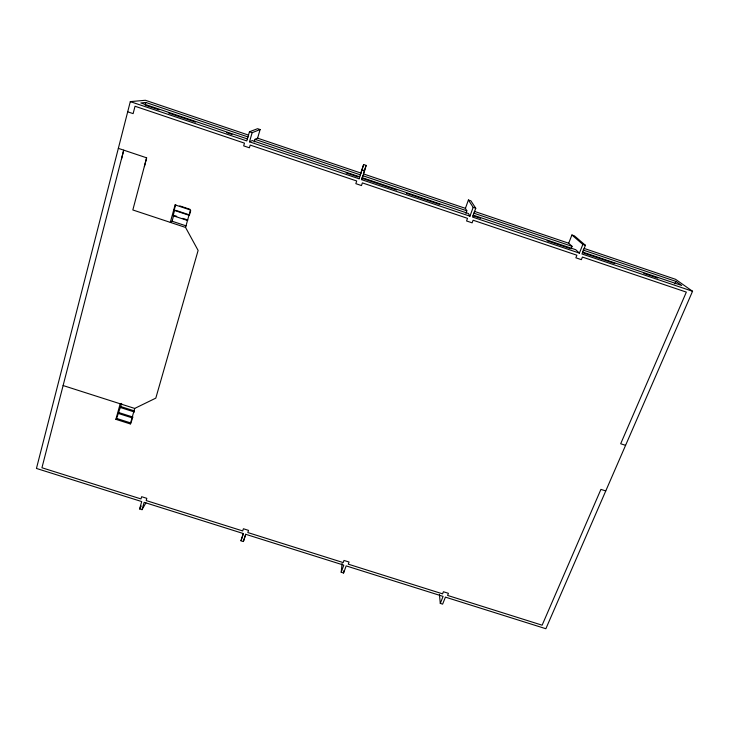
<?xml version="1.0" encoding="UTF-8"?>
<svg xmlns="http://www.w3.org/2000/svg" width="729" height="729" viewBox="0 0 729 729"><rect width="100%" height="100%" fill="white"/><g stroke="black" fill="none" stroke-linecap="round" stroke-linejoin="round"><path stroke-width="1.09" d="M342.083 563.426L341.208 572.265L343.578 573.012L343.787 570.798M121.552 158.977L123.72 150.147L41.945 467.754L140.989 498.928L141.636 496.713L146.821 498.344L146.174 500.559L242.693 530.94L243.404 528.753L248.534 530.375L247.814 532.553L343.213 562.578L343.988 560.437L349.054 562.032L348.28 564.173L442.585 593.853L443.414 591.748L448.426 593.324L447.588 595.429L542.13 625.19L600.924 489.378L605.753 490.945M144.388 166.631L146.629 157.81L118.344 148.352M248.607 135.129L145.372 100.274L130.3 101.623L36.45 468.446L141.727 501.57L139.585 508.924L142.009 509.68L145.937 502.855M145.39 104.247L145.855 102.461L248.152 136.988M146.629 157.81L132.833 209.97L185.549 227.43L198.115 250.43L155.806 398.134L134.692 408.431L63.113 385.541M115.893 419.339L116.613 418.446L131.01 423.039L130.336 423.941L115.893 419.339L120.185 403.793M189.376 215.392L174.122 210.326L175.716 204.557L175.115 204.904L170.294 222.372L172.062 221.215L173.693 215.337L176.719 216.34M116.613 418.446L121.67 403.41M187.28 220.422L173.092 215.72L174.678 209.979L174.122 210.326M465.922 213.351L466.842 210.809L465.412 208.339L468.41 199.992L473.148 207.355L469.95 216.194L361.748 179.689L366.149 165.401L363.643 164.554L360.317 174.851L255.041 139.321L254.266 141.945M130.336 423.941L134.692 408.431M185.549 227.43L190.442 209.998L175.115 204.904M131.293 422.027L132.441 417.954L118.016 413.343M189.649 214.426L190.725 210.59M361.748 179.689L362.304 177.694L468.392 213.497L469.95 216.194M255.041 139.321L257.592 138.164L260.125 129.543L257.592 128.687L249.455 131.776L246.794 140.916L130.3 101.623M142.009 509.68L144.151 502.336L243.34 533.546L240.98 540.781L243.377 541.529L245.746 534.302L343.787 565.148L341.208 572.265M363.643 164.554L359.096 178.796L249.482 141.827L252.152 132.687L260.125 129.543M359.096 178.796L359.707 176.819L252.261 140.569L249.482 141.827M243.377 541.529L245.691 534.239M240.98 540.781L243.34 533.546M362.021 178.295L362.86 175.716L466.842 210.809M366.149 165.401L363.379 173.885L465.412 208.339M343.578 573.012L346.157 565.895L443.077 596.386L440.289 603.393L442.631 604.131L445.419 597.124L545.866 628.726L692.55 291.272L675.546 279.298L584.047 248.398M468.41 199.992L470.888 200.83L475.764 208.248L472.565 217.078L579.391 253.109L582.845 244.425L571.91 234.993L568.684 243.213L572.055 246.329L571.071 248.826M571.91 234.993L574.361 235.822L585.433 245.299L581.979 253.974L692.55 291.272M674.936 283.873L675.993 281.412L583.082 250.047M139.585 508.924L141.28 505.999M173.092 215.72L173.693 215.337M145.855 102.461L140.815 102.962L247.477 138.957M120.795 406.572L134.136 410.837M120.094 407.42L134.5 412.031M118.681 412.532L133.07 417.125M625.573 445.346L620.68 443.751L686.344 292.11L582.407 257.064L581.378 259.661L575.864 257.802L576.894 255.214L473.094 220.213L472.137 222.846L466.56 220.969L467.508 218.335L362.368 182.888L361.484 185.567L355.843 183.662L356.709 180.983L250.202 145.071L249.4 147.796L243.677 145.873L244.47 143.139L135.029 106.243L133.125 113.633L127.693 111.81M175.689 210.317L187.872 214.362M182.779 218.354L187.836 220.03M172.062 221.215L186.114 225.872M179.79 205.906L189.977 209.296M473.631 213.105L572.055 246.329M473.094 215.082L575.719 249.71L579.391 253.109M582.562 252.015L681.706 285.467L675.993 281.412M145.162 105.131L159.095 109.833M168.745 113.095L195.554 122.135M226.646 132.623L232.004 134.428M346.184 172.955L358.03 176.956M363.461 178.787L396.786 190.023M406.454 193.285L439.778 204.53M473.085 215.766L480.593 218.299M547.124 240.752L569.659 248.352M583.564 253.045L614.738 263.561M643.762 273.357L657.74 278.068M249.455 131.776L252.152 132.687M362.021 169.811L364.682 170.714M473.148 207.355L475.764 208.248M582.845 244.425L585.433 245.299M257.592 138.164L360.873 173.046M474.315 211.346L568.684 243.213M439.432 594.445L440.289 603.393"/></g></svg>
